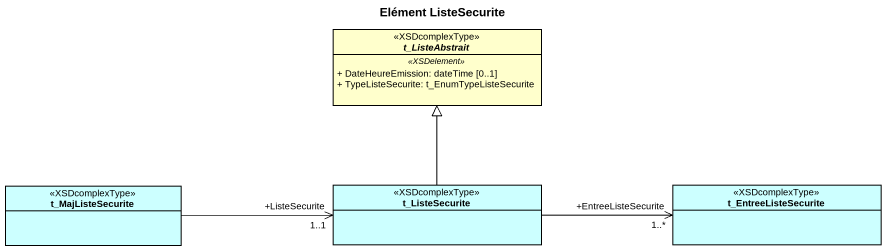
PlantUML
@startuml
title Elément ListeSecurite
hide circle
hide empty members
skinparam classAttributeIconSize 0
abstract class t_ListeAbstrait <<XSDcomplexType>> {
  .. <<XSDelement>> ..
  + DateHeureEmission: dateTime [0..1]
  + TypeListeSecurite: t_EnumTypeListeSecurite
}
class t_MajListeSecurite <<XSDcomplexType>> #CCFFFF
class t_ListeSecurite <<XSDcomplexType>> #CCFFFF
class t_EntreeListeSecurite <<XSDcomplexType>> #CCFFFF
t_MajListeSecurite -right-> "+ListeSecurite\n1..1" t_ListeSecurite
t_ListeSecurite -up-|> t_ListeAbstrait
t_ListeSecurite -right-> "+EntreeListeSecurite\n1..*" t_EntreeListeSecurite
@enduml
